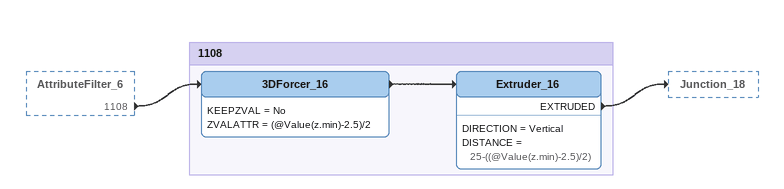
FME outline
AttributeFilter_6 [outside]
    1108 -> 3DForcer_16

Bookmark: 1108
3DForcer_16
    KEEPZVAL = No
    ZVALATTR = (@Value(z.min)-2.5)/2
    -> Extruder_16
Extruder_16
    DIRECTION = Vertical
    DISTANCE = 25-((@Value(z.min)-2.5)/2)
    EXTRUDED -> Junction_18
